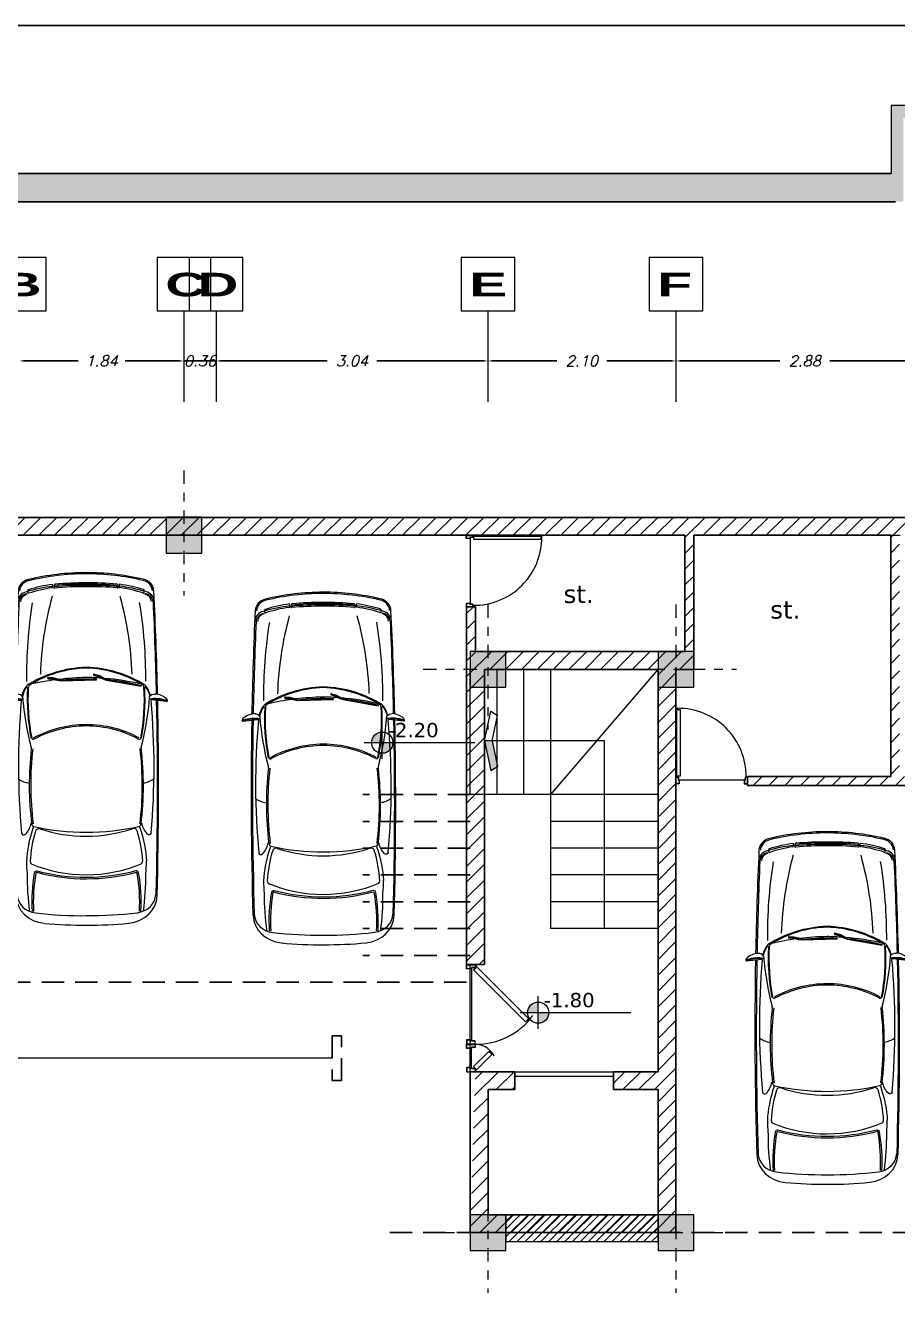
# Model space of a CAD drawing. Header units: inches. Extents: x 70 to 1974, y -315 to 363.
# Drawn here: x 79.72 to 89.47, y -177.52 to -163.33 of the extents above; entities that cross this region are included whole.
import ezdxf

# ---------------------------------------------------------------- set-up
doc = ezdxf.new("R2010")
doc.units = ezdxf.units.IN
doc.header["$MEASUREMENT"] = 0
doc.linetypes.add('DASHDOT', pattern=[1, 0.5, -0.25, 0, -0.25])
doc.linetypes.add('HIDDEN', pattern=[0.375, 0.25, -0.125])
for name, color, linetype, lineweight in [('3', 244, 'Continuous', 20), ('coulmn', 146, 'Continuous', 13), ('FURN', 155, 'Continuous', 13), ('LAYER1', 8, 'Continuous', 9), ('wall 2', 156, 'Continuous', 18)]:
    doc.layers.add(name, color=color, linetype=linetype, lineweight=lineweight)
doc.layers.add('AX', color=7, linetype='Continuous', lineweight=18, true_color=0xb7ad8f)
doc.layers.add('HID', color=5, linetype='HIDDEN')
doc.layers.add('TEXT', color=252, linetype='Continuous')
doc.styles.add('KH1', font='', dxfattribs={"width": 1.5})
doc.styles.add('STYLE3', font='italict.shx')
doc.styles.add('STYLE7', font='verdana.ttf')
doc.styles.get('KH1').set_extended_font_data('Arial Black')
doc.dimstyles.new('mo', dxfattribs={"dimscale": 0.08, "dimtxt": 1.5, "dimasz": 0.6, "dimexe": 1, "dimexo": 1, "dimgap": 1, "dimtad": 0, "dimzin": 1, "dimdsep": 46, "dimtxsty": 'STYLE3', "dimcen": 2.5, "dimse1": 1, "dimse2": 1, "dimclrd": 1, "dimclre": 2, "dimclrt": 1, "dimadec": 0, "dimazin": 0, "dimtm": 1e-09, "dimtfac": 1, "dimtix": 1, "dimtmove": 0, "dimatfit": 1, "dimfxl": 0, "dimtolj": 1, "dimtzin": 0, "dimarcsym": 0})

# ---------------------------------------------------------------- blocks, each defined once
blk = doc.blocks.new('ACARSHADE1')
at = {"color": 0, "linetype": 'Continuous'}
for p, q in [((-0.322, -0.123), (-0.328, -0.149)), ((0, -0.105), (-0.018, -0.144)), ((0, -0.144), (0, -0.105)), ((0, -0.105), (0.018, -0.144)), ((0.322, -0.123), (0.328, -0.149)), ((-0.594, -0.204), (-0.594, -0.181)), ((-0.34, -0.148), (-0.338, -0.139)), ((0.34, -0.148), (0.338, -0.139)), ((0.594, -0.204), (0.594, -0.181)), ((0.085, -1.037), (0.13, -1.048)), ((-0.387, -1.069), (-0.34, -1.072)), ((-0.387, -1.084), (-0.342, -1.086)), ((-0.382, -1.074), (-0.335, -1.077)), ((-0.342, -1.086), (-0.294, -1.099)), ((-0.34, -1.072), (-0.292, -1.085)), ((-0.335, -1.077), (-0.287, -1.09)), ((-0.294, -1.099), (-0.258, -1.105)), ((-0.292, -1.085), (-0.256, -1.101)), ((-0.258, -1.105), (0.105, -1.095)), ((0.081, -1.05), (0.125, -1.062)), ((0.088, -1.042), (0.133, -1.054)), ((0.105, -1.095), (0.106, -1.09)), ((0.125, -1.062), (0.169, -1.085)), ((0.13, -1.048), (0.174, -1.071)), ((0.133, -1.054), (0.178, -1.077)), ((0.169, -1.085), (0.204, -1.098)), ((0.174, -1.071), (0.206, -1.093)), ((0.204, -1.098), (0.561, -1.16)), ((0.561, -1.16), (0.563, -1.156)), ((-0.821, -1.317), (-0.67, -1.3)), ((0.821, -1.317), (0.67, -1.3))]:
    blk.add_line(p, q, dxfattribs=at)
for points in [[(0.532, -3.066, 0.440617), (0.504, -3.048, -0.131888), (-0.504, -3.048, 0.440617), (-0.532, -3.066)], [(0.517, -3.069, 0.440617), (0.508, -3.063, -0.131888), (-0.508, -3.063, 0.440617), (-0.517, -3.069, 0.440617)]]:
    blk.add_lwpolyline(points, format="xyb", dxfattribs=at)
for centre in [(-0.386, -1.077), (0.084, -1.044)]:
    blk.add_circle(centre, 0.00366, dxfattribs=at)
for centre, radius, start, end in [((0.083, -1.043), 0.00714, 75.4717, 255.4717), ((-0.387, -1.077), 0.00714, 87.1228, 267.1228), ((-0.011, -3.321), 2.23, 87.0138, 96.352), ((-0.01, -3.317), 2.23, 87.0138, 96.352), ((-0.002, -3.318), 2.23, 75.3628, 84.701), ((0, -3.314), 2.23, 75.3628, 84.701), ((-0.787, -1.317), 0.0429, 140.3763, 167.7955), ((-0.814, -1.296), 0.00896, 130.7252, 272.4672), ((-0.696, -1.647), 0.353, 81.8859, 110.7437), ((-0.692, -1.433), 0.192, 93.7609, 131.6237), ((-0.703, -1.646), 0.358, 80.797, 107.973), ((0.704, -1.646), 0.358, 72.027, 99.203), ((0.696, -1.647), 0.353, 69.2563, 98.1141), ((0.693, -1.433), 0.192, 48.3763, 86.2391), ((0.814, -1.296), 0.00896, 267.5328, 49.2748), ((0.787, -1.317), 0.0429, 12.2045, 39.6237), ((-0.822, -1.309), 0.00756, 167.7955, 276.5043), ((-0.669, -1.307), 0.00756, 354.8825, 96.5043), ((0.67, -1.307), 0.00756, 83.4957, 185.1175), ((0.822, -1.309), 0.00756, 263.4957, 12.2045), ((0, -0.193), 2.459, 257.4033, 282.5986), ((1.077, -2.934), 1.689, 180.4023, 184.8145), ((-1.077, -2.934), 1.689, 355.1855, 359.5977), ((2.172, -3.091), 2.778, 179.6976, 187.606), ((-2.172, -3.091), 2.778, 352.394, 0.3024)]:
    blk.add_arc(centre, radius, start, end, dxfattribs=at)
for centre, major_axis, ratio, start_param, end_param in [((-0.001, -2.038), (2.27, 0), 0.89759, 1.570301, 1.83176), ((0.001, -2.038), (2.27, 0), 0.89759, 1.309833, 1.571291), ((-0.55, -0.193), (0.143, 0), 0.89759, 1.83176, 3.099811), ((-0.55, -0.193), (0.129, 0), 0.89759, 1.83176, 3.099811), ((-0.153, -1.278), (1.304, 0), 0.89759, 1.716493, 1.911424), ((-0.001, -2.038), (2.256, 0), 0.89759, 1.570298, 1.83176), ((-0.357, -0.133), (0.02, 0), 0.89759, -0.309856, 0.788623), ((-0.049, -2.331), (2.452, 0), 0.89759, 1.550965, 1.68463), ((-0.049, -2.333), (2.468, 0), 0.89759, 1.551001, 1.682555), ((-0.315, -0.124), (0.00716, 0), 0.89759, 1.683029, 2.937493), ((-0.049, -2.336), (2.485, 0), 0.89759, 1.550952, 1.678242), ((0.001, -2.038), (2.256, 0), 0.89759, 1.309833, 1.571294), ((0.049, -2.336), (2.485, 0), 0.89759, 1.46335, 1.59064), ((0.049, -2.333), (2.468, 0), 0.89759, 1.459038, 1.590592), ((0.049, -2.331), (2.452, 0), 0.89759, 1.456963, 1.590628), ((0.315, -0.124), (0.00716, 0), 0.89759, 0.204099, 1.458564), ((0.357, -0.133), (0.02, 0), 0.89759, 2.352969, 3.451448), ((0.153, -1.278), (1.304, 0), 0.89759, 1.230169, 1.4251), ((0.55, -0.193), (0.129, 0), 0.89759, 0.041782, 1.309833), ((0.55, -0.193), (0.143, 0), 0.89759, 0.041782, 1.309833), ((50.512, -2.109), (51.25, 0.001), 0.89759, 3.099811, 3.122786), ((-0.576, -0.3), (0.122, 0), 0.89759, 1.859585, 3.102159), ((-0.587, -0.301), (0.097, 0), 0.89759, 1.779453, 3.089712), ((-0.576, -0.3), (0.0931, 0), 0.89759, 1.859585, 3.102159), ((-0.184, -1.316), (1.319, 0), 0.89759, 1.687405, 1.899936), ((-0.587, -0.181), (0.00716, 0), 0.89759, 1.847465, 3.164325), ((-0.587, -0.204), (0.00716, 0), 0.89759, 3.164325, 4.990365), ((-0.149, -1.266), (1.254, 0), 0.89759, 1.728737, 1.925899), ((3.823, -1.16), (4.292, 0), 0.89759, 2.900501, 3.109475), ((-0.347, -0.147), (0.00716, 0), 0.89759, -1.444209, -0.187054), ((-0.321, -0.151), (0.00716, 0), 0.89759, 2.937493, 4.82905), ((-0.049, -2.333), (2.439, 0), 0.89759, 1.550766, 1.682311), ((0.049, -2.333), (2.439, 0), 0.89759, 1.459282, 1.590827), ((0.321, -0.151), (0.00716, 0), 0.89759, 4.595728, 6.487285), ((0.184, -1.316), (1.319, 0), 0.89759, 1.241657, 1.454187), ((0.347, -0.147), (0.00716, 0), 0.89759, 3.328647, 4.585801), ((0.149, -1.266), (1.254, 0), 0.89759, 1.215694, 1.412856), ((0.587, -0.204), (0.00716, 0), 0.89759, 4.434413, 6.260453), ((0.587, -0.181), (0.00716, 0), 0.89759, -0.022733, 1.294128), ((0.576, -0.3), (0.0931, 0), 0.89759, 0.039433, 1.282008), ((0.587, -0.301), (0.097, 0), 0.89759, 0.051881, 1.36214), ((0.576, -0.3), (0.122, 0), 0.89759, 0.039433, 1.282008), ((-50.512, -2.11), (51.25, 0.001), 0.89759, 0.018807, 0.041782), ((50.512, -2.109), (51.236, 0.001), 0.89759, 3.102159, 3.122733), ((5.264, -1.066), (5.873, 0), 0.89759, 2.997149, 3.149827), ((-5.264, -1.066), (5.873, 0), 0.89759, -0.008235, 0.144443), ((0.036, -1.954), (1.099, 0), 0.89759, 1.603669, 2.188883), ((0.04, -1.942), (1.078, 0), 0.89759, 1.60752, 2.17725), ((-0.036, -1.954), (1.099, 0), 0.89759, 0.95271, 1.537924), ((-0.04, -1.942), (1.078, 0), 0.89759, 0.964343, 1.534072), ((-0.331, -1.325), (0.334, 0), 0.89759, 2.557868, 2.915855), ((-0.58, -1.177), (0.0358, 0), 0.89759, 2.188883, 2.557868), ((-0.554, -1.173), (0.0358, 0), 0.89759, 2.17725, 3.088326), ((0.041, -3.254), (2.432, 0), 0.89759, 1.716349, 1.821833), ((0.041, -3.254), (2.432, 0), 0.89759, 1.587754, 1.703121), ((-0.041, -3.254), (2.432, 0), 0.89759, 1.48877, 1.553838), ((-0.041, -3.254), (2.432, 0), 0.89759, 1.319759, 1.477125), ((0.554, -1.173), (0.0358, 0), 0.89759, 0.053267, 0.964343), ((0.58, -1.177), (0.0358, 0), 0.89759, 0.583724, 0.95271), ((0.331, -1.325), (0.334, 0), 0.89759, 0.234382, 0.583724), ((-0.698, -1.292), (0.0564, 0), 0.89759, 0.475133, 1.689729), ((-0.331, -1.325), (0.327, 0), 0.89759, 2.597661, 2.934007), ((2.867, -1.057), (3.523, 0), 0.89759, 3.208352, 3.374023), ((-0.605, -1.176), (0.00716, 0), 0.89759, -0.051168, 2.597661), ((1.992, -1.295), (2.593, 0), 0.89759, 3.090425, 3.313211), ((1.992, -1.295), (2.586, 0), 0.89759, 3.088326, 3.313211), ((-1.992, -1.295), (2.586, 0), 0.89759, -0.171618, 0.053267), ((-2.867, -1.057), (3.523, 0), 0.89759, -0.232431, -0.06676), ((-1.992, -1.295), (2.593, 0), 0.89759, -0.171618, 0.051168), ((0.605, -1.176), (0.00716, 0), 0.89759, 0.543932, 3.192761), ((50.512, -2.109), (51.25, 0.001), 0.89759, 3.124137, 3.167494), ((50.512, -2.109), (51.236, 0.001), 0.89759, 3.124097, 3.167229), ((8.598, -1.976), (9.29, 0), 0.89759, 3.061367, 3.223808), ((-8.598, -1.976), (9.29, 0.006), 0.898924, -0.082775, 0.079462), ((-50.512, -2.11), (51.25, 0.001), 0.89759, -0.025902, 0.017455), ((0.006, -2.508), (1.064, 0), 0.89759, 1.576895, 2.111949), ((-0.006, -2.508), (1.064, 0), 0.89759, 1.029644, 1.564697), ((0.006, -2.508), (1.049, 0), 0.89759, 1.576895, 2.111949), ((-0.006, -2.508), (1.049, 0), 0.89759, 1.029644, 1.564697), ((3.464, -2.172), (4.046, 0), 0.89759, 3.038021, 3.250693), ((3.464, -2.172), (4.031, 0), 0.89759, 3.038021, 3.250693), ((-0.596, -1.793), (0.0358, 0), 0.89759, -0.103572, 0.232431), ((-0.541, -1.689), (0.0143, 0), 0.89759, 3.313211, 5.253542), ((0.542, -1.689), (0.0143, 0), 0.89759, 4.171236, 6.111567), ((-3.463, -2.172), (4.046, 0), 0.89759, -0.1091, 0.103572), ((0.596, -1.793), (0.0358, 0), 0.89759, 2.909162, 3.245165), ((-0.553, -1.96), (0.213, 0), 0.89759, 4.009629, 4.574868), ((0.553, -1.96), (0.213, 0), 0.89759, -1.433275, -0.868036), ((-0.812, -2.525), (0.25, 0), 0.89759, -0.714797, -0.146693), ((-0.522, -2.564), (0.0358, 0), 0.89759, 3.250693, 4.310685), ((0.522, -2.564), (0.0358, 0), 0.89759, -1.169092, -0.1091), ((-0.639, -2.659), (0.0215, 0), 0.89759, 3.223808, 5.568388), ((1.007, -3.017), (1.583, 0), 0.89759, 2.871316, 3.093007), ((-0.484, -2.647), (0.0358, 0), 0.89759, 1.219409, 2.871316), ((0.005, -1.45), (1.384, 0), 0.89759, 4.361002, 4.70887), ((-0.005, -1.45), (1.384, 0), 0.89759, -1.567277, -1.219409), ((0.484, -2.647), (0.0358, 0), 0.89759, 0.270276, 1.922183), ((-1.007, -3.017), (1.583, 0), 0.89759, 0.048586, 0.270276), ((-0.538, -2.95), (0.0358, 0), 0.89759, 3.093007, 3.923564), ((0.021, -1.985), (1.273, 0.078), 0.862538, 4.183706, 5.100133), ((0.538, -2.95), (0.0358, 0), 0.89759, -0.781972, 0.048586), ((1.56, -3.361), (2.118, 0), 0.89759, 2.986043, 3.194365), ((-1.56, -3.361), (2.118, 0), 0.89759, -0.052772, 0.15555), ((-0.398, -3.293), (0.322, 0), 0.89759, 3.167494, 4.607247), ((-0.492, -3.283), (0.215, 0), 0.89759, 3.167229, 4.580519), ((0.398, -3.293), (0.322, 0), 0.89759, -1.465654, -0.025902), ((0.492, -3.283), (0.215, 0), 0.89759, -1.438926, -0.025636), ((-0.029, -0.15), (3.736, 0), 0.89759, 4.580519, 4.720073), ((0.029, -0.15), (3.736, 0), 0.89759, 4.704705, 4.844259), ((-0.029, -0.15), (3.844, 0), 0.89759, 4.607247, 4.719858), ((0.029, -0.15), (3.844, 0), 0.89759, 4.70492, 4.817531)]:
    blk.add_ellipse(centre, major_axis=major_axis, ratio=ratio, start_param=start_param, end_param=end_param, dxfattribs=at)
at = {"color": 0, "linetype": 'Continuous', "extrusion": (0, 0, -1)}
for centre, major_axis, start_param, end_param in [((-3.823, -1.16), (4.292, 0), -0.241092, -0.032118), ((-50.512, -2.109), (-51.236, 0.001), 3.102159, 3.122732), ((0.331, -1.325), (-0.327, 0), 2.597661, 2.934007), ((0.698, -1.292), (-0.0564, 0), 0.475133, 1.689729), ((-50.512, -2.109), (-51.236, 0.001), 3.124096, 3.167229), ((-3.463, -2.172), (-4.031, 0), 3.038021, 3.250693), ((0.812, -2.525), (-0.25, 0), -0.714797, -0.146693), ((0.639, -2.659), (-0.0215, 0), 3.223808, 5.568388)]:
    blk.add_ellipse(centre, major_axis=major_axis, ratio=0.89759, start_param=start_param, end_param=end_param, dxfattribs=at)
at = {"color": 0, "linetype": 'Continuous'}
for points in [[(-0.542, -2.597), (-0.587, -2.731), (-0.606, -2.838), (-0.612, -2.946)], [(0.542, -2.597), (0.587, -2.731), (0.606, -2.838), (0.612, -2.946)], [(-0.517, -3.069), (-0.54, -3.198), (-0.547, -3.329), (-0.54, -3.46)], [(0.54, -3.46), (0.548, -3.329), (0.54, -3.198), (0.517, -3.069)]]:
    blk.add_open_spline(points, degree=3, dxfattribs=at)
blk = doc.blocks.new('DR100K')
at = {"color": 0}
blk.add_line((-0.046, -0.052), (-0.954, -0.052), dxfattribs=at)
at = {"color": 0, "linetype": 'Continuous'}
for p, q in [((-0.059, -0.573), (-0.059, -0.107)), ((-0.059, -0.107), (-0.02, -0.107)), ((-0.019, -0.107), (-0.019, -0.092)), ((-0.019, -0.092), (-0.011, -0.092)), ((-0.011, -0.092), (-0.011, -0.573)), ((-0.059, -1.039), (-0.059, -0.573)), ((-0.011, -0.573), (-0.011, -1.054)), ((-0.02, -1.039), (-0.059, -1.039)), ((-0.019, -1.054), (-0.019, -1.039)), ((-0.011, -1.054), (-0.019, -1.054))]:
    blk.add_line(p, q, dxfattribs=at)
for points in [[(-0.954, -0.052), (-0.954, 0), (-1, 0), (-1, -0.092), (-0.966, -0.092), (-0.966, -0.052)], [(-0.046, -0.052), (-0.046, 0), (0, 0), (0, -0.092), (-0.034, -0.092), (-0.034, -0.052)], [(-0.956, -0.051), (-0.956, -0.002), (-0.998, -0.002), (-0.998, -0.09), (-0.968, -0.09), (-0.968, -0.051)], [(-0.044, -0.051), (-0.044, -0.002), (-0.002, -0.002), (-0.002, -0.09), (-0.032, -0.09), (-0.032, -0.051)]]:
    blk.add_lwpolyline(points, close=True, dxfattribs=at)
blk.add_arc((-0.029, -0.103), 0.951, 179.3821, 270.6161, dxfattribs=at)
blk = doc.blocks.new('DBLDR120K')
at = {"linetype": 'Continuous'}
for p, q in [((-1.18, -0.096), (-1.186, -0.102)), ((-1.186, -0.102), (-0.995, -0.293)), ((-1.169, -0.107), (-1.18, -0.096)), ((-1.14, -0.078), (-1.169, -0.107)), ((-0.403, -0.42), (-0.06, -0.078)), ((-0.014, -0.102), (-0.368, -0.455)), ((-0.06, -0.078), (-0.031, -0.107)), ((-0.031, -0.107), (-0.02, -0.096)), ((-0.02, -0.096), (-0.014, -0.102)), ((-1, -0.276), (-0.971, -0.247)), ((-0.989, -0.287), (-1, -0.276)), ((-0.995, -0.293), (-0.989, -0.287)), ((-0.639, -0.657), (-0.403, -0.42)), ((-0.368, -0.455), (-0.615, -0.703)), ((-0.61, -0.686), (-0.639, -0.657)), ((-0.621, -0.697), (-0.61, -0.686)), ((-0.615, -0.703), (-0.621, -0.697))]:
    blk.add_line(p, q, dxfattribs=at)
for p, q in [((-1.152, -0.055), (-0.938, -0.055)), ((-1.14, -0.078), (-0.971, -0.247)), ((-0.048, -0.055), (-0.842, -0.055))]:
    blk.add_line(p, q)
for points in [[(-1.152, -0.055), (-1.152, 0), (-1.2, 0), (-1.2, -0.096), (-1.164, -0.096), (-1.164, -0.055)], [(-0.938, -0.055), (-0.938, 0), (-0.89, 0), (-0.89, -0.096), (-0.926, -0.096), (-0.926, -0.055)], [(-0.842, -0.055), (-0.842, 0), (-0.89, 0), (-0.89, -0.096), (-0.854, -0.096), (-0.854, -0.055)], [(-0.048, -0.055), (-0.048, 0), (0, 0), (0, -0.096), (-0.036, -0.096), (-0.036, -0.055)], [(-1.154, -0.053), (-1.154, -0.002), (-1.198, -0.002), (-1.198, -0.094), (-1.166, -0.094), (-1.166, -0.053)], [(-0.936, -0.053), (-0.936, -0.002), (-0.892, -0.002), (-0.892, -0.094), (-0.924, -0.094), (-0.924, -0.053)], [(-0.844, -0.053), (-0.844, -0.002), (-0.888, -0.002), (-0.888, -0.094), (-0.856, -0.094), (-0.856, -0.053)], [(-0.046, -0.053), (-0.046, -0.002), (-0.002, -0.002), (-0.002, -0.094), (-0.034, -0.094), (-0.034, -0.053)]]:
    blk.add_lwpolyline(points, close=True, dxfattribs=at)
for centre, radius, start, end in [((-1.665, -0.111), 0.776, 8.0415, 8.1907), ((-0.114, -0.111), 0.776, 171.8093, 171.9585), ((-1.154, -0.082), 0.264, 300.4974, 3.1415), ((-0.114, -0.111), 0.776, 178.9285, 233.9661)]:
    blk.add_arc(centre, radius, start, end)
blk = doc.blocks.new('FLASH2')
at = {"linetype": 'Continuous'}
blk.add_hatch(color=0, dxfattribs=at).paths.add_polyline_path([(-0.084, 0), (0, 0), (-0.07, 0.332), (-0.144, 0.285)])
at = {"color": 0, "linetype": 'Continuous'}
for p, q in [((-0.07, 0.332), (-0.144, 0.285)), ((-0.084, 0), (-0.144, 0.285)), ((0, 0), (-0.07, 0.332)), ((-0.084, 0), (-0.144, -0.285)), ((-0.084, 0), (0, 0)), ((0, 0), (-0.07, -0.332)), ((-0.07, -0.332), (-0.144, -0.285))]:
    blk.add_line(p, q, dxfattribs=at)
blk = doc.blocks.new('k1')
at = {"true_color": 0x636466}
h = blk.add_hatch(color=251, dxfattribs=at)
h.dxf.hatch_style = 1
h.paths.add_polyline_path([(-461.085, -161.558), (-462.607, -161.558), (-462.607, -162.181), (-462.606, -162.181), (-462.606, -162.319), (-462.468, -162.319), (-462.468, -161.697), (-461.223, -161.697), (-461.223, -162.942), (-461.085, -162.942), (-461.085, -162.804)])
h.paths.add_polyline_path([(-460.393, -161.697), (-459.147, -161.697), (-459.147, -162.942), (-457.907, -162.942), (-457.907, -162.804), (-459.009, -162.804), (-459.009, -161.558), (-460.531, -161.558), (-460.531, -162.181), (-461.085, -162.181), (-461.085, -162.319), (-460.393, -162.319)])
h.paths.add_polyline_path([(-459.701, -162.319), (-459.147, -162.319), (-459.147, -162.181), (-459.839, -162.181), (-459.839, -162.804), (-461.085, -162.804), (-461.085, -162.942), (-459.701, -162.942)], flags=17)
h.paths.add_polyline_path([(-458.317, -161.697), (-457.072, -161.697), (-457.074, -162.263), (-457.004, -162.263), (-456.935, -162.263), (-456.934, -161.558), (-458.456, -161.558), (-458.456, -162.181), (-459.009, -162.181), (-459.009, -162.319), (-458.317, -162.319)])
h.paths.add_polyline_path([(-457.434, -165.015), (-453.66, -165.015), (-453.66, -164.564), (-457.434, -164.564)], flags=9)
h.paths.add_polyline_path([(-466.465, -178.781), (-469.762, -178.781), (-469.762, -178.172), (-466.465, -178.172)], flags=9)
h.paths.add_polyline_path([(-465.787, -177.119), (-468.343, -177.119), (-468.343, -176.346), (-465.787, -176.346)], flags=9)
h.paths.add_polyline_path([(-466.637, -172.259), (-468.426, -172.259), (-468.426, -171.585), (-466.637, -171.585)], flags=9)
h.paths.add_polyline_path([(-467.406, -174.793), (-469.156, -174.793), (-469.156, -174.365), (-467.406, -174.365)], flags=9)
h.paths.add_polyline_path([(-466.579, -173.49), (-469.33, -173.49), (-469.33, -173.025), (-466.579, -173.025)], flags=9)
h.paths.add_polyline_path([(-469.005, -195.618), (-468.537, -195.65), (-468.441, -195.11), (-468.909, -195.078)], flags=9)
h.paths.add_polyline_path([(-465.425, -183.209), (-468.854, -183.238), (-468.859, -182.668), (-465.43, -182.639)], flags=9)
h.paths.add_polyline_path([(-469.333, -170.528), (-465.139, -170.528), (-465.139, -170.027), (-469.333, -170.027)], flags=9)
h.paths.add_polyline_path([(-469.448, -194.832), (-468.98, -194.864), (-468.885, -194.324), (-469.353, -194.292)], flags=9)
h.paths.add_polyline_path([(-467.276, -194.857), (-468.719, -194.869), (-468.724, -194.262), (-467.281, -194.25)], flags=9)
h.paths.add_polyline_path([(-464.448, -194.845), (-465.653, -194.855), (-465.658, -194.285), (-464.453, -194.275)], flags=9)
h.paths.add_polyline_path([(-466.824, -194.816), (-465.8, -194.848), (-465.705, -194.308), (-466.728, -194.276)], flags=9)
h.paths.add_polyline_path([(-468.654, -184.454), (-467.979, -184.476), (-467.912, -184.093), (-468.587, -184.071)], flags=9)
h.paths.add_polyline_path([(-468, -184.223), (-467.911, -184.231), (-467.887, -184.09), (-467.976, -184.082)], flags=9)
h.paths.add_polyline_path([(-469.371, -184.115), (-469.307, -184.122), (-469.288, -184.012), (-469.352, -184.006)], flags=9)
h.paths.add_polyline_path([(-469.459, -184.446), (-469.356, -184.454), (-469.331, -184.31), (-469.434, -184.302)], flags=9)
h.paths.add_polyline_path([(-469.564, -184.394), (-468.642, -184.414), (-468.583, -184.073), (-469.505, -184.053)], flags=9)
h.paths.add_polyline_path([(-468.614, -183.839), (-467.939, -183.861), (-467.872, -183.478), (-468.547, -183.456)], flags=9)
h.paths.add_polyline_path([(-467.96, -183.589), (-467.871, -183.597), (-467.847, -183.457), (-467.936, -183.449)], flags=9)
h.paths.add_polyline_path([(-469.375, -183.503), (-469.311, -183.509), (-469.292, -183.4), (-469.356, -183.394)], flags=9)
h.paths.add_polyline_path([(-469.463, -183.833), (-469.36, -183.841), (-469.335, -183.698), (-469.438, -183.689)], flags=9)
h.paths.add_polyline_path([(-469.569, -183.781), (-468.647, -183.801), (-468.587, -183.46), (-469.509, -183.441)], flags=9)
h.paths.add_polyline_path([(-464.47, -193.071), (-466.41, -193.087), (-466.415, -192.487), (-464.475, -192.471)], flags=9)
h.paths.add_polyline_path([(-464.447, -179.89), (-467.444, -179.915), (-467.449, -179.322), (-464.452, -179.297)], flags=9)
h.paths.add_polyline_path([(-464.457, -175.972), (-466.684, -175.991), (-466.689, -175.398), (-464.462, -175.38)], flags=9)
h.paths.add_polyline_path([(-464.466, -178.776), (-466.548, -178.793), (-466.553, -178.186), (-464.471, -178.168)], flags=9)
h.paths.add_polyline_path([(-464.467, -174.852), (-466.289, -174.868), (-466.294, -174.275), (-464.472, -174.26)], flags=9)
h.paths.add_polyline_path([(-464.469, -173.535), (-466.471, -173.552), (-466.476, -172.975), (-464.474, -172.958)], flags=9)
h.paths.add_polyline_path([(-464.498, -172.095), (-465.535, -172.103), (-465.539, -171.676), (-464.502, -171.667)], flags=9)
h.paths.add_polyline_path([(-464.487, -190.979), (-466.521, -190.979), (-466.521, -190.484), (-464.487, -190.484)], flags=9)
h.paths.add_polyline_path([(-464.361, -186.558), (-469.835, -186.604), (-469.84, -186.027), (-464.366, -185.981)], flags=9)
h.paths.add_polyline_path([(-464.479, -192.028), (-465.421, -192.028), (-465.421, -191.448), (-464.479, -191.448)], flags=9)
h.paths.add_polyline_path([(-464.473, -195.619), (-466.413, -195.636), (-466.417, -195.111), (-464.477, -195.094)], flags=9)
h.paths.add_polyline_path([(-467.785, -195.763), (-468.37, -195.763), (-468.37, -194.968), (-467.785, -194.968)], flags=9)
h.paths.add_polyline_path([(-466.567, -185.632), (-467.581, -185.632), (-467.581, -185.165), (-466.567, -185.165)], flags=9)
h.paths.add_polyline_path([(-464.433, -185.577), (-466.211, -185.592), (-466.214, -185.194), (-464.436, -185.179)], flags=9)
h.paths.add_polyline_path([(-465.655, -185.081), (-469.009, -185.081), (-469.009, -184.609), (-465.655, -184.609)], flags=9)
h.paths.add_polyline_path([(-466.243, -184.431), (-467.91, -184.445), (-467.913, -184.085), (-466.246, -184.071)], flags=9)
h.paths.add_polyline_path([(-466.257, -183.784), (-467.535, -183.795), (-467.538, -183.396), (-466.26, -183.385)], flags=9)
h.paths.add_polyline_path([(-465.027, -184.329), (-465.448, -184.333), (-465.451, -183.978), (-465.03, -183.975)], flags=9)
h.paths.add_polyline_path([(-464.397, -183.897), (-466.05, -183.911), (-466.053, -183.556), (-464.4, -183.542)], flags=9)
h.paths.add_polyline_path([(-464.455, -185.063), (-465.647, -185.073), (-465.65, -184.685), (-464.458, -184.675)], flags=9)
h.paths.add_polyline_path([(-469.695, -185.033), (-469.026, -185.054), (-468.963, -184.701), (-469.632, -184.68)], flags=9)
h.paths.add_polyline_path([(-454.559, -188.448), (-454.609, -188.448), (-454.609, -188.3), (-454.559, -188.3)], flags=9)
h.paths.add_polyline_path([(-453.497, -188.538), (-454.55, -188.538), (-454.55, -188.141), (-453.497, -188.141)], flags=9)
h.paths.add_polyline_path([(-454.123, -187.412), (-454.172, -187.412), (-454.172, -187.264), (-454.123, -187.264)], flags=9)
h.paths.add_polyline_path([(-453.47, -187.519), (-454.105, -187.519), (-454.105, -187.094), (-453.47, -187.094)], flags=9)
h.paths.add_polyline_path([(-453.963, -180.209), (-454.012, -180.209), (-454.012, -180.061), (-453.963, -180.061)], flags=9)
h.paths.add_polyline_path([(-453.745, -181.06), (-453.794, -181.06), (-453.794, -180.912), (-453.745, -180.912)], flags=9)
h.paths.add_polyline_path([(-453.834, -182.003), (-453.884, -182.003), (-453.884, -181.855), (-453.834, -181.855)], flags=9)
h.paths.add_polyline_path([(-454.219, -183.852), (-454.268, -183.852), (-454.268, -183.704), (-454.219, -183.704)], flags=9)
h.paths.add_polyline_path([(-454.338, -184.728), (-454.387, -184.728), (-454.387, -184.58), (-454.338, -184.58)], flags=9)
h.paths.add_polyline_path([(-453.493, -186.542), (-454.175, -186.542), (-454.175, -186.117), (-453.493, -186.117)], flags=9)
h.paths.add_polyline_path([(-452.989, -187.483), (-453.545, -187.483), (-453.545, -187.14), (-452.989, -187.14)], flags=9)
h.paths.add_polyline_path([(-452.989, -186.498), (-453.545, -186.498), (-453.545, -186.156), (-452.989, -186.156)], flags=9)
h.paths.add_polyline_path([(-452.98, -184.832), (-454.348, -184.832), (-454.348, -184.383), (-452.98, -184.383)], flags=9)
h.paths.add_polyline_path([(-452.947, -184.051), (-454.226, -184.051), (-454.226, -183.507), (-452.947, -183.507)], flags=9)
h.paths.add_polyline_path([(-453.117, -182.105), (-453.809, -182.105), (-453.809, -181.68), (-453.117, -181.68)], flags=9)
h.paths.add_polyline_path([(-453.136, -181.174), (-453.742, -181.174), (-453.742, -180.729), (-453.136, -180.729)], flags=9)
h.paths.add_polyline_path([(-453.001, -180.322), (-453.938, -180.322), (-453.938, -179.872), (-453.001, -179.872)], flags=9)
h.paths.add_polyline_path([(-452.933, -173.263), (-456.203, -173.32), (-456.219, -172.388), (-452.949, -172.33)], flags=9)
h.paths.add_polyline_path([(-452.992, -185.417), (-454.046, -185.417), (-454.046, -185.149), (-452.992, -185.149)], flags=9)
h.paths.add_polyline_path([(-452.971, -185.96), (-453.9, -185.96), (-453.9, -185.69), (-452.971, -185.69)], flags=9)
h.paths.add_polyline_path([(-452.942, -190.734), (-453.686, -190.734), (-453.686, -190.43), (-452.942, -190.43)], flags=9)
h.paths.add_polyline_path([(-452.989, -188.532), (-453.545, -188.532), (-453.545, -188.19), (-452.989, -188.19)], flags=9)
h.paths.add_polyline_path([(-454.158, -186.432), (-454.208, -186.432), (-454.208, -186.285), (-454.158, -186.285)], flags=9)
h.paths.add_polyline_path([(-454.443, -190.804), (-455.494, -190.804), (-455.494, -190.392), (-454.443, -190.392)], flags=9)
h.paths.add_polyline_path([(-452.955, -190.156), (-453.705, -190.156), (-453.705, -189.834), (-452.955, -189.834)], flags=9)
h.paths.add_polyline_path([(-455.386, -190.139), (-454.579, -190.139), (-454.579, -189.861), (-455.386, -189.861)], flags=9)
h.paths.add_polyline_path([(-453.088, -175.658), (-455.011, -175.658), (-455.011, -175.326), (-453.088, -175.326)], flags=9)
h = blk.add_hatch(color=251, dxfattribs=at)
h.dxf.hatch_style = 1
h.paths.add_polyline_path([(-462.468, -162.319), (-463.16, -162.319), (-477.869, -162.319), (-477.869, -162.634), (-462.468, -162.633)])
h = blk.add_hatch(color=251, dxfattribs=at)
h.dxf.hatch_style = 1
h.paths.add_polyline_path([(-454.827, -165.571), (-455.45, -165.571), (-455.45, -165.709), (-454.827, -165.709)])
h.paths.add_polyline_path([(-454.689, -165.571), (-454.827, -165.571), (-454.827, -165.709), (-454.689, -165.709)])
h.paths.add_polyline_path([(-454.066, -165.571), (-454.689, -165.571), (-454.689, -165.709), (-454.204, -165.709), (-454.204, -166.955), (-454.827, -166.955), (-454.827, -167.646), (-454.689, -167.646), (-454.689, -167.093), (-454.066, -167.093)])
h.paths.add_polyline_path([(-454.689, -165.709), (-454.827, -165.709), (-454.827, -166.263), (-455.45, -166.263), (-455.45, -167.785), (-454.204, -167.785), (-454.204, -169.03), (-454.827, -169.03), (-454.827, -169.722), (-454.689, -169.722), (-454.689, -169.168), (-454.066, -169.168), (-454.066, -167.646), (-455.311, -167.646), (-455.311, -166.401), (-454.689, -166.401)])
h.paths.add_polyline_path([(-454.689, -167.785), (-454.827, -167.785), (-454.827, -168.338), (-455.45, -168.338), (-455.45, -169.722), (-455.311, -169.722), (-455.311, -168.477), (-454.689, -168.477)], flags=17)
h.paths.add_polyline_path([(-454.066, -169.722), (-455.45, -169.722), (-455.45, -169.86), (-454.204, -169.86), (-454.204, -171.105), (-454.827, -171.105), (-454.827, -171.797), (-454.689, -171.797), (-454.689, -171.244), (-454.066, -171.244)])
h.paths.add_polyline_path([(-458.689, -165.015), (-454.915, -165.015), (-454.915, -164.564), (-458.689, -164.564)], flags=9)
h.paths.add_polyline_path([(-467.609, -178.781), (-470.907, -178.781), (-470.907, -178.172), (-467.609, -178.172)], flags=9)
h.paths.add_polyline_path([(-466.931, -177.119), (-469.487, -177.119), (-469.487, -176.346), (-466.931, -176.346)], flags=9)
h.paths.add_polyline_path([(-467.782, -172.259), (-469.571, -172.259), (-469.571, -171.585), (-467.782, -171.585)], flags=9)
h.paths.add_polyline_path([(-468.551, -174.793), (-470.301, -174.793), (-470.301, -174.365), (-468.551, -174.365)], flags=9)
h.paths.add_polyline_path([(-467.724, -173.49), (-470.475, -173.49), (-470.475, -173.025), (-467.724, -173.025)], flags=9)
h.paths.add_polyline_path([(-470.15, -195.618), (-469.682, -195.65), (-469.586, -195.11), (-470.054, -195.078)], flags=9)
h.paths.add_polyline_path([(-466.57, -183.209), (-469.999, -183.238), (-470.004, -182.668), (-466.574, -182.639)], flags=9)
h.paths.add_polyline_path([(-470.478, -170.528), (-466.284, -170.528), (-466.284, -170.027), (-470.478, -170.027)], flags=9)
h.paths.add_polyline_path([(-470.593, -194.832), (-470.125, -194.864), (-470.03, -194.324), (-470.498, -194.292)], flags=9)
h.paths.add_polyline_path([(-468.421, -194.857), (-469.863, -194.869), (-469.868, -194.262), (-468.426, -194.25)], flags=9)
h.paths.add_polyline_path([(-465.593, -194.845), (-466.798, -194.855), (-466.803, -194.285), (-465.598, -194.275)], flags=9)
h.paths.add_polyline_path([(-467.968, -194.816), (-466.945, -194.848), (-466.85, -194.308), (-467.873, -194.276)], flags=9)
h.paths.add_polyline_path([(-469.799, -184.454), (-469.124, -184.476), (-469.057, -184.093), (-469.732, -184.071)], flags=9)
h.paths.add_polyline_path([(-469.145, -184.223), (-469.056, -184.231), (-469.032, -184.09), (-469.121, -184.082)], flags=9)
h.paths.add_polyline_path([(-470.516, -184.115), (-470.452, -184.122), (-470.433, -184.012), (-470.497, -184.006)], flags=9)
h.paths.add_polyline_path([(-470.604, -184.446), (-470.501, -184.454), (-470.476, -184.31), (-470.579, -184.302)], flags=9)
h.paths.add_polyline_path([(-470.709, -184.394), (-469.787, -184.414), (-469.728, -184.073), (-470.65, -184.053)], flags=9)
h.paths.add_polyline_path([(-469.759, -183.839), (-469.083, -183.861), (-469.017, -183.478), (-469.692, -183.456)], flags=9)
h.paths.add_polyline_path([(-469.105, -183.589), (-469.016, -183.597), (-468.991, -183.457), (-469.08, -183.449)], flags=9)
h.paths.add_polyline_path([(-470.52, -183.503), (-470.456, -183.509), (-470.437, -183.4), (-470.501, -183.394)], flags=9)
h.paths.add_polyline_path([(-470.608, -183.833), (-470.505, -183.841), (-470.48, -183.698), (-470.583, -183.689)], flags=9)
h.paths.add_polyline_path([(-470.714, -183.781), (-469.792, -183.801), (-469.732, -183.46), (-470.654, -183.441)], flags=9)
h.paths.add_polyline_path([(-465.615, -193.071), (-467.555, -193.087), (-467.56, -192.487), (-465.62, -192.471)], flags=9)
h.paths.add_polyline_path([(-465.592, -179.89), (-468.589, -179.915), (-468.594, -179.322), (-465.597, -179.297)], flags=9)
h.paths.add_polyline_path([(-465.602, -175.972), (-467.829, -175.991), (-467.834, -175.398), (-465.607, -175.38)], flags=9)
h.paths.add_polyline_path([(-465.611, -178.776), (-467.693, -178.793), (-467.698, -178.186), (-465.616, -178.168)], flags=9)
h.paths.add_polyline_path([(-465.611, -174.852), (-467.434, -174.868), (-467.439, -174.275), (-465.616, -174.26)], flags=9)
h.paths.add_polyline_path([(-465.613, -173.535), (-467.616, -173.552), (-467.621, -172.975), (-465.618, -172.958)], flags=9)
h.paths.add_polyline_path([(-465.643, -172.095), (-466.68, -172.103), (-466.684, -171.676), (-465.646, -171.667)], flags=9)
h.paths.add_polyline_path([(-465.632, -190.979), (-467.666, -190.979), (-467.666, -190.484), (-465.632, -190.484)], flags=9)
h.paths.add_polyline_path([(-465.506, -186.558), (-470.98, -186.604), (-470.985, -186.027), (-465.511, -185.981)], flags=9)
h.paths.add_polyline_path([(-465.624, -192.028), (-466.566, -192.028), (-466.566, -191.448), (-465.624, -191.448)], flags=9)
h.paths.add_polyline_path([(-465.618, -195.619), (-467.558, -195.636), (-467.562, -195.111), (-465.622, -195.094)], flags=9)
h.paths.add_polyline_path([(-468.93, -195.763), (-469.515, -195.763), (-469.515, -194.968), (-468.93, -194.968)], flags=9)
h.paths.add_polyline_path([(-467.711, -185.632), (-468.726, -185.632), (-468.726, -185.165), (-467.711, -185.165)], flags=9)
h.paths.add_polyline_path([(-465.577, -185.577), (-467.356, -185.592), (-467.359, -185.194), (-465.581, -185.179)], flags=9)
h.paths.add_polyline_path([(-466.799, -185.081), (-470.154, -185.081), (-470.154, -184.609), (-466.799, -184.609)], flags=9)
h.paths.add_polyline_path([(-467.388, -184.431), (-469.055, -184.445), (-469.058, -184.085), (-467.391, -184.071)], flags=9)
h.paths.add_polyline_path([(-467.401, -183.784), (-468.679, -183.795), (-468.683, -183.396), (-467.405, -183.385)], flags=9)
h.paths.add_polyline_path([(-466.172, -184.329), (-466.593, -184.333), (-466.596, -183.978), (-466.175, -183.975)], flags=9)
h.paths.add_polyline_path([(-465.542, -183.897), (-467.195, -183.911), (-467.198, -183.556), (-465.545, -183.542)], flags=9)
h.paths.add_polyline_path([(-465.6, -185.063), (-466.791, -185.073), (-466.795, -184.685), (-465.603, -184.675)], flags=9)
h.paths.add_polyline_path([(-470.839, -185.033), (-470.17, -185.054), (-470.108, -184.701), (-470.777, -184.68)], flags=9)
h.paths.add_polyline_path([(-455.704, -188.448), (-455.753, -188.448), (-455.753, -188.3), (-455.704, -188.3)], flags=9)
h.paths.add_polyline_path([(-454.642, -188.538), (-455.695, -188.538), (-455.695, -188.141), (-454.642, -188.141)], flags=9)
h.paths.add_polyline_path([(-455.268, -187.412), (-455.317, -187.412), (-455.317, -187.264), (-455.268, -187.264)], flags=9)
h.paths.add_polyline_path([(-454.615, -187.519), (-455.25, -187.519), (-455.25, -187.094), (-454.615, -187.094)], flags=9)
h.paths.add_polyline_path([(-455.108, -180.209), (-455.157, -180.209), (-455.157, -180.061), (-455.108, -180.061)], flags=9)
h.paths.add_polyline_path([(-454.89, -181.06), (-454.939, -181.06), (-454.939, -180.912), (-454.89, -180.912)], flags=9)
h.paths.add_polyline_path([(-454.979, -182.003), (-455.028, -182.003), (-455.028, -181.855), (-454.979, -181.855)], flags=9)
h.paths.add_polyline_path([(-455.364, -183.852), (-455.413, -183.852), (-455.413, -183.704), (-455.364, -183.704)], flags=9)
h.paths.add_polyline_path([(-455.483, -184.728), (-455.532, -184.728), (-455.532, -184.58), (-455.483, -184.58)], flags=9)
h.paths.add_polyline_path([(-454.638, -186.542), (-455.319, -186.542), (-455.319, -186.117), (-454.638, -186.117)], flags=9)
h.paths.add_polyline_path([(-454.134, -187.483), (-454.69, -187.483), (-454.69, -187.14), (-454.134, -187.14)], flags=9)
h.paths.add_polyline_path([(-454.134, -186.498), (-454.69, -186.498), (-454.69, -186.156), (-454.134, -186.156)], flags=9)
h.paths.add_polyline_path([(-454.125, -184.832), (-455.493, -184.832), (-455.493, -184.383), (-454.125, -184.383)], flags=9)
h.paths.add_polyline_path([(-454.092, -184.051), (-455.371, -184.051), (-455.371, -183.507), (-454.092, -183.507)], flags=9)
h.paths.add_polyline_path([(-454.262, -182.105), (-454.954, -182.105), (-454.954, -181.68), (-454.262, -181.68)], flags=9)
h.paths.add_polyline_path([(-454.281, -181.174), (-454.887, -181.174), (-454.887, -180.729), (-454.281, -180.729)], flags=9)
h.paths.add_polyline_path([(-454.146, -180.322), (-455.083, -180.322), (-455.083, -179.872), (-454.146, -179.872)], flags=9)
h.paths.add_polyline_path([(-454.078, -173.263), (-457.348, -173.32), (-457.364, -172.388), (-454.094, -172.33)], flags=9)
h.paths.add_polyline_path([(-454.137, -185.417), (-455.191, -185.417), (-455.191, -185.149), (-454.137, -185.149)], flags=9)
h.paths.add_polyline_path([(-454.116, -185.96), (-455.045, -185.96), (-455.045, -185.69), (-454.116, -185.69)], flags=9)
h.paths.add_polyline_path([(-454.087, -190.734), (-454.831, -190.734), (-454.831, -190.43), (-454.087, -190.43)], flags=9)
h.paths.add_polyline_path([(-454.134, -188.532), (-454.69, -188.532), (-454.69, -188.19), (-454.134, -188.19)], flags=9)
h.paths.add_polyline_path([(-455.303, -186.432), (-455.352, -186.432), (-455.352, -186.285), (-455.303, -186.285)], flags=9)
h.paths.add_polyline_path([(-455.588, -190.804), (-456.639, -190.804), (-456.639, -190.392), (-455.588, -190.392)], flags=9)
h.paths.add_polyline_path([(-454.1, -190.156), (-454.85, -190.156), (-454.85, -189.834), (-454.1, -189.834)], flags=9)
h.paths.add_polyline_path([(-456.531, -190.139), (-455.724, -190.139), (-455.724, -189.861), (-456.531, -189.861)], flags=9)
h.paths.add_polyline_path([(-454.233, -175.658), (-456.156, -175.658), (-456.156, -175.326), (-454.233, -175.326)], flags=9)
for points in [[(-452.366, -202.667), (-482.066, -202.667), (-482.066, -160.662), (-452.366, -160.662)], [(-482.066, -160.662), (-452.366, -160.662), (-452.366, -202.667), (-482.066, -202.667)]]:
    blk.add_lwpolyline(points, close=True)
for points in [[(-477.869, -162.319), (-462.606, -162.319)], [(-462.557, -162.634), (-477.869, -162.634)]]:
    blk.add_lwpolyline(points)
at = {"layer": '3', "color": 7}
blk.add_lwpolyline([(-461.085, -162.181), (-461.085, -161.558), (-462.607, -161.558), (-462.607, -162.181), (-462.606, -162.181), (-462.606, -162.319)], dxfattribs=at)
blk = doc.blocks.new('s.botoni')
at = {"layer": 'AX'}
h = blk.add_hatch(color=256, dxfattribs=at)
h.paths.add_polyline_path([(19.473, 218.825), (19.473, 219.111), (19.758, 219.111), (19.758, 218.825)])
h.paths.add_polyline_path([(19.758, 218.711), (19.473, 218.711), (19.473, 218.825), (19.758, 218.825)])
h.paths.add_polyline_path([(19.473, 218.711), (19.359, 218.711), (19.359, 218.825), (19.473, 218.825)])
h.paths.add_polyline_path([(19.473, 218.825), (19.359, 218.825), (19.359, 219.111), (19.473, 219.111)])
at = {"layer": 'AX', "linetype": 'DASHDOT', "ltscale": 0.3}
for p, q in [((19.558, 219.636), (19.558, 218.236)), ((18.834, 218.911), (20.234, 218.911))]:
    blk.add_line(p, q, dxfattribs=at)
at = {"layer": 'AX', "linetype": 'Continuous'}
blk.add_lwpolyline([(19.359, 218.711), (19.758, 218.711), (19.758, 219.111), (19.359, 219.111), (19.359, 218.711)], dxfattribs=at)
blk = doc.blocks.new('s13')
at = {"layer": 'AX', "linetype": 'Continuous'}
h = blk.add_hatch(dxfattribs=at)
h.set_pattern_fill('ANSI31', color=256, scale=0.5)
h.set_pattern_definition([(45, (0, 0.09984), (-0.044194174, 0.044194174), [])])
h.paths.add_polyline_path([(125.349, -40.296), (123.648, -40.296), (123.648, -40.595), (125.349, -40.595)])
blk.add_lwpolyline([(125.349, -40.296), (123.648, -40.296), (123.648, -40.595), (125.349, -40.595)], close=True, dxfattribs=at)
for p in [(100.49, -251.606), (108.87, -251.606), (103.889, -253.106), (105.99, -253.106), (103.889, -259.406), (105.99, -259.406)]:
    blk.add_blockref('s.botoni', p, dxfattribs=at)
blk = doc.blocks.new('cod')
at = {"layer": 'wall 2'}
h = blk.add_hatch(color=256, dxfattribs=at)
h.dxf.hatch_style = 1
h.paths.add_polyline_path([(120.612, 30.988, 0.414214), (120.442, 30.818), (120.612, 30.818)])
h.paths.add_polyline_path([(120.612, 30.648, 0.414214), (120.782, 30.818), (120.612, 30.818)])
for p, q in [((120.612, 30.562), (120.612, 31.081)), ((120.326, 30.818), (122.09, 30.818))]:
    blk.add_line(p, q, dxfattribs=at)
blk.add_circle((120.612, 30.818), 0.17, dxfattribs=at)
blk = doc.blocks.new('*D329')
at = {"color": 1, "lineweight": -2, "transparency": 16777216}
for p, q in [((179.456, -167.08), (180.065, -167.08)), ((181.2, -167.08), (180.591, -167.08))]:
    blk.add_line(p, q, dxfattribs=at)
at = {"color": 1, "transparency": 16777216}
for points in [[(179.456, -167.072), (179.456, -167.088), (179.408, -167.08)], [(181.2, -167.072), (181.2, -167.088), (181.248, -167.08)]]:
    blk.add_solid(points, dxfattribs=at)
at = {"layer": 'Defpoints', "color": 0, "transparency": 16777216}
for p in [(181.248, -167.08), (181.248, -167.08), (179.408, -167.537)]:
    blk.add_point(p, dxfattribs=at)
at = {"color": 1, "transparency": 16777216, "insert": (180.328, -167.08), "char_height": 0.12, "attachment_point": 5, "style": 'STYLE3'}
blk.add_mtext('\\A1;1.84', dxfattribs=at)
blk = doc.blocks.new('*D330')
at = {"color": 1, "lineweight": -2, "transparency": 16777216}
blk.add_line((181.248, -167.08), (181.608, -167.08), dxfattribs=at)
at = {"layer": 'Defpoints', "color": 0, "transparency": 16777216}
for p in [(181.248, -167.08), (181.608, -167.08), (181.608, -167.08)]:
    blk.add_point(p, dxfattribs=at)
at = {"color": 1, "transparency": 16777216, "insert": (181.428, -167.08), "char_height": 0.12, "attachment_point": 5, "style": 'STYLE3'}
blk.add_mtext('\\A1;0.36', dxfattribs=at)
blk = doc.blocks.new('*D331')
at = {"color": 1, "lineweight": -2, "transparency": 16777216}
for p, q in [((181.656, -167.08), (182.85, -167.08)), ((184.599, -167.08), (183.404, -167.08))]:
    blk.add_line(p, q, dxfattribs=at)
at = {"color": 1, "transparency": 16777216}
for points in [[(181.656, -167.072), (181.656, -167.088), (181.608, -167.08)], [(184.599, -167.072), (184.599, -167.088), (184.647, -167.08)]]:
    blk.add_solid(points, dxfattribs=at)
at = {"layer": 'Defpoints', "color": 0, "transparency": 16777216}
for p in [(184.647, -167.029), (181.608, -167.08), (184.647, -167.08)]:
    blk.add_point(p, dxfattribs=at)
at = {"color": 1, "transparency": 16777216, "insert": (183.127, -167.08), "char_height": 0.12, "attachment_point": 5, "style": 'STYLE3'}
blk.add_mtext('\\A1;3.04', dxfattribs=at)
blk = doc.blocks.new('*D332')
at = {"color": 1, "lineweight": -2, "transparency": 16777216}
for p, q in [((184.695, -167.08), (185.417, -167.08)), ((186.7, -167.08), (185.977, -167.08))]:
    blk.add_line(p, q, dxfattribs=at)
at = {"color": 1, "transparency": 16777216}
for points in [[(184.695, -167.072), (184.695, -167.088), (184.647, -167.08)], [(186.7, -167.072), (186.7, -167.088), (186.748, -167.08)]]:
    blk.add_solid(points, dxfattribs=at)
at = {"layer": 'Defpoints', "color": 0, "transparency": 16777216}
for p in [(184.647, -167.029), (186.748, -167.029), (186.748, -167.08)]:
    blk.add_point(p, dxfattribs=at)
at = {"color": 1, "transparency": 16777216, "insert": (185.697, -167.08), "char_height": 0.12, "attachment_point": 5, "style": 'STYLE3'}
blk.add_mtext('\\A1;2.10', dxfattribs=at)
blk = doc.blocks.new('*D333')
at = {"color": 1, "lineweight": -2, "transparency": 16777216}
for p, q in [((186.796, -167.08), (187.908, -167.08)), ((189.58, -167.08), (188.468, -167.08))]:
    blk.add_line(p, q, dxfattribs=at)
at = {"color": 1, "transparency": 16777216}
for points in [[(186.796, -167.072), (186.796, -167.088), (186.748, -167.08)], [(189.58, -167.072), (189.58, -167.088), (189.628, -167.08)]]:
    blk.add_solid(points, dxfattribs=at)
at = {"layer": 'Defpoints', "color": 0, "transparency": 16777216}
for p in [(186.748, -167.029), (189.628, -167.08), (189.628, -167.08)]:
    blk.add_point(p, dxfattribs=at)
at = {"color": 1, "transparency": 16777216, "insert": (188.188, -167.08), "char_height": 0.12, "attachment_point": 5, "style": 'STYLE3'}
blk.add_mtext('\\A1;2.88', dxfattribs=at)
blk = doc.blocks.new('S33')
at = {"layer": 'AX', "color": 23, "linetype": 'ByBlock', "true_color": 0xbf8b78}
for p, q in [((181.248, -166.52), (181.248, -167.537)), ((181.608, -166.52), (181.608, -167.537)), ((184.647, -166.52), (184.647, -167.537)), ((186.748, -166.52), (186.748, -167.537))]:
    blk.add_line(p, q, dxfattribs=at)
for points in [[(179.108, -166.52), (179.708, -166.52), (179.708, -165.921), (179.108, -165.921)], [(180.948, -166.52), (181.548, -166.52), (181.548, -165.921), (180.948, -165.921)], [(181.308, -166.52), (181.908, -166.52), (181.908, -165.921), (181.308, -165.921)], [(184.347, -166.52), (184.947, -166.52), (184.947, -165.921), (184.347, -165.921)], [(186.448, -166.52), (187.047, -166.52), (187.047, -165.921), (186.448, -165.921)]]:
    blk.add_lwpolyline(points, close=True, dxfattribs=at)
at = {"layer": 'AX', "color": 23, "linetype": 'ByBlock', "true_color": 0xbf8b78, "style": 'KH1', "width": 1.5}
for s, p in [('B', (179.2, -166.358)), ('C', (181.04, -166.358)), ('D', (181.4, -166.358)), ('E', (184.439, -166.358)), ('F', (186.54, -166.358))]:
    blk.add_text(s, height=0.264, dxfattribs=at).set_placement(p)
for base, p1, p2, picture, middle in [((181.248, -167.08), (179.408, -167.537), (181.248, -167.08), '*D329', (180.328, -167.08)), ((181.608, -167.08), (181.248, -167.08), (181.608, -167.08), '*D330', (181.428, -167.08)), ((184.647, -167.08), (181.608, -167.08), (184.647, -167.029), '*D331', (183.127, -167.08)), ((186.748, -167.08), (184.647, -167.029), (186.748, -167.029), '*D332', (185.697, -167.08)), ((189.628, -167.08), (186.748, -167.029), (189.628, -167.08), '*D333', (188.188, -167.08))]:
    dim = blk.add_linear_dim(base=base, p1=p1, p2=p2, angle=180, dimstyle='mo', override={"dimtmove": 1})
    dim.commit()
    dim.dimension.update_dxf_attribs({"geometry": picture, "text_midpoint": middle})

msp = doc.modelspace()

# ---------------------------------------------------------------- hatches: boundary and pattern name
h = msp.add_hatch()
h.set_pattern_fill('ANSI31', color=256)
h.paths.add_polyline_path([(94.59469, -168.82896), (74.75469, -168.82896), (74.75469, -185.02896), (74.95469, -185.02896), (81.99685, -185.02896), (81.99685, -187.22896), (91.19469, -187.22896), (91.19469, -187.02896), (82.19685, -187.02896), (82.19685, -184.82896), (74.95469, -184.82896), (74.95469, -169.02896), (87.09437, -169.02896), (87.09437, -170.32896), (84.75469, -170.32896), (84.75469, -169.82896), (84.65469, -169.82896), (84.65469, -170.32896), (84.6547, -173.83096), (84.8547, -173.83096), (84.85469, -170.52896), (86.79469, -170.52896), (86.79469, -175.02896), (86.29469, -175.02896), (86.29469, -175.22896), (86.79469, -175.22896), (86.79469, -176.62896), (84.89469, -176.62896), (84.89469, -175.22896), (85.19469, -175.22896), (85.19469, -175.02896), (84.75062, -175.02896), (84.75062, -175.03096), (84.69469, -176.82896), (86.99469, -176.82896), (86.99469, -170.52896), (87.19437, -170.52896), (87.19437, -169.02896), (89.39469, -169.02896), (89.39469, -171.72896), (87.79469, -171.72896), (87.79469, -171.82896), (90.29469, -171.82896), (90.29469, -171.72896), (89.49469, -171.72896), (89.49469, -169.02896), (91.89469, -169.02896), (91.89469, -171.72896), (91.09469, -171.72896), (91.09469, -171.82896), (93.59469, -171.82896), (93.59469, -171.72896), (91.99469, -171.72896), (91.99469, -169.02896), (94.39469, -169.02896), (94.39469, -187.22896), (94.59469, -187.22896)])

# ---------------------------------------------------------------- linework, layer by layer
for p, q in [((94.67469, -168.82896), (74.67469, -168.82896)), ((87.09437, -169.02896), (74.95469, -169.02896)), ((87.09437, -170.32896), (87.09437, -169.02896)), ((87.19437, -170.52896), (87.19437, -169.02896)), ((89.39469, -169.02896), (87.19437, -169.02896)), ((89.39469, -171.72896), (89.39469, -169.0288)), ((84.75469, -169.82896), (84.65469, -169.82896)), ((84.65469, -170.32896), (84.65469, -169.82896)), ((84.75469, -170.32896), (84.75469, -169.82896)), ((84.6547, -173.83096), (84.65469, -170.32896)), ((87.09437, -170.32896), (84.75469, -170.32896)), ((86.99469, -170.32896), (87.09437, -170.32896)), ((84.8547, -173.83096), (84.85469, -170.52896)), ((86.79469, -170.52896), (84.85469, -170.52896)), ((86.79469, -175.02896), (86.79469, -170.52896)), ((87.19437, -170.52896), (86.99469, -170.52896)), ((86.99469, -176.82896), (86.99469, -170.52896)), ((87.79469, -171.72896), (89.39469, -171.72896)), ((87.79469, -171.82896), (87.79469, -171.72896)), ((87.79469, -171.82896), (90.29469, -171.82896)), ((84.6547, -173.83096), (84.8547, -173.83096)), ((85.19469, -175.02896), (84.69469, -175.02896)), ((84.69469, -176.82896), (84.69469, -175.02896)), ((85.19469, -175.22896), (85.19469, -175.02896)), ((86.79469, -175.02896), (86.29469, -175.02896)), ((86.29469, -175.22896), (86.29469, -175.02896)), ((85.19469, -175.22896), (84.89469, -175.22896)), ((84.89469, -176.62896), (84.89469, -175.22896)), ((86.79469, -175.22896), (86.29469, -175.22896)), ((86.79469, -176.62896), (86.79469, -175.22896)), ((86.79469, -176.62896), (84.89469, -176.62896)), ((86.99469, -176.82896), (84.69469, -176.82896))]:
    msp.add_line(p, q)
at = {"layer": 'coulmn', "color": 143, "true_color": 0x7aafdf}
for p, q in [((86.19469, -171.32896), (84.85469, -171.32896)), ((86.19469, -173.42896), (86.19469, -171.32896))]:
    msp.add_line(p, q, dxfattribs=at)
at = {"layer": 'HID', "color": 8}
for p, q in [((84.69469, -171.92896), (83.49469, -171.92896)), ((84.69469, -172.22896), (83.49469, -172.22896)), ((84.69469, -172.52896), (83.49469, -172.52896)), ((84.69469, -172.82896), (83.49469, -172.82896)), ((84.69469, -173.12896), (83.49469, -173.12896)), ((84.69469, -173.42896), (83.49469, -173.42896)), ((84.69469, -173.72896), (83.49469, -173.72896)), ((84.65469, -174.02896), (74.95469, -174.02896)), ((83.79469, -176.82896), (94.39469, -176.82896))]:
    msp.add_line(p, q, dxfattribs=at)
msp.add_lwpolyline([(83.25469, -174.62896), (83.15238, -174.62896), (83.15238, -175.12896), (83.25469, -175.12896)], close=True, dxfattribs=at)
at = {"layer": 'LAYER1', "linetype": 'ByBlock'}
for p, q in [((84.69469, -171.92896), (84.69469, -170.52896)), ((84.99469, -171.92896), (84.99469, -170.52896)), ((85.29469, -171.92896), (85.29469, -170.52896)), ((85.59469, -171.92896), (85.59469, -170.52896)), ((85.59469, -171.92896), (86.79469, -170.52896)), ((86.79469, -171.92896), (84.69469, -171.92896)), ((85.59469, -173.42896), (85.59469, -171.92896)), ((86.79469, -172.22896), (85.59469, -172.22896)), ((86.79469, -172.52896), (85.59469, -172.52896)), ((86.79469, -172.82896), (85.59469, -172.82896)), ((86.79469, -173.12896), (85.59469, -173.12896)), ((86.79469, -173.42896), (85.59469, -173.42896)), ((84.69469, -175.03096), (84.69469, -173.83096)), ((83.15238, -174.87896), (74.00257, -174.87896)), ((85.19469, -175.02896), (86.29469, -175.02896)), ((85.19469, -175.07896), (86.29469, -175.07896))]:
    msp.add_line(p, q, dxfattribs=at)

# ---------------------------------------------------------------- block references
for name, p in [('k1', (552.00553, -2.66445)), ('S33', (-99.75391, 0)), ('s13', (-38.55406, -136.33338))]:
    msp.add_blockref(name, p)
at = {"layer": 'coulmn', "color": 143, "true_color": 0x7aafdf, "rotation": 180.0002295158657}
msp.add_blockref('FLASH2', (84.85469, -171.32896), dxfattribs=at)
at = {"layer": 'FURN', "linetype": 'ByBlock', "rotation": 89.99616752999982}
msp.add_blockref('DBLDR120K', (84.6547, -173.83096), dxfattribs=at)
at = {"layer": 'LAYER1', "linetype": 'ByBlock'}
for name, p, xscale, yscale, zscale, rotation in [('DR100K', (84.65093, -169.02896), 0.8000000000000134, 0.8000000000000134, 0.8000000000000134, 89.97180609914506), ('ACARSHADE1', (80.39909, -169.44701), 1.095207600000007, 1.095207600000007, 1.095207600000007, 0.09915306436513839), ('ACARSHADE1', (83.04946, -169.66596), 1.095207600000007, 1.095207600000007, 1.095207600000007, 0.09915306436513839), ('DR100K', (86.99469, -171.80778), 0.8000000000000137, 0.8000000000000137, 0.8000000000000137, 179.9718060991451), ('ACARSHADE1', (88.68092, -172.34453), 1.095207600000007, 1.095207600000007, 1.095207600000007, 0.09915306436513839)]:
    msp.add_blockref(name, p, dxfattribs=dict(at, xscale=xscale, yscale=yscale, zscale=zscale, rotation=rotation))
at = {"layer": 'wall 2', "xscale": 0.7000000000000455, "yscale": 0.7000000000000455, "zscale": 0.7000000000000455}
for p in [(-0.71773, -192.92147), (1.02576, -195.94112)]:
    msp.add_blockref('cod', p, dxfattribs=at)

# ---------------------------------------------------------------- texts
at = {"linetype": 'ByBlock', "style": 'STYLE7'}
for p in [(85.73772, -169.78716), (88.04791, -169.96157)]:
    msp.add_text('st.', height=0.2, dxfattribs=at).set_placement(p)
at = {"layer": 'TEXT', "linetype": 'Continuous', "ltscale": 0.03, "char_height": 0.16, "attachment_point": 3, "style": 'STYLE7'}
for s, insert in [('-2.20', (84.34155, -171.12828)), ('-1.80', (86.08504, -174.14793))]:
    msp.add_mtext_dynamic_manual_height_columns(s, width=0.6838836, gutter_width=1.25, heights=[0], dxfattribs=dict(at, insert=insert))

doc.saveas('drawing.dxf')
